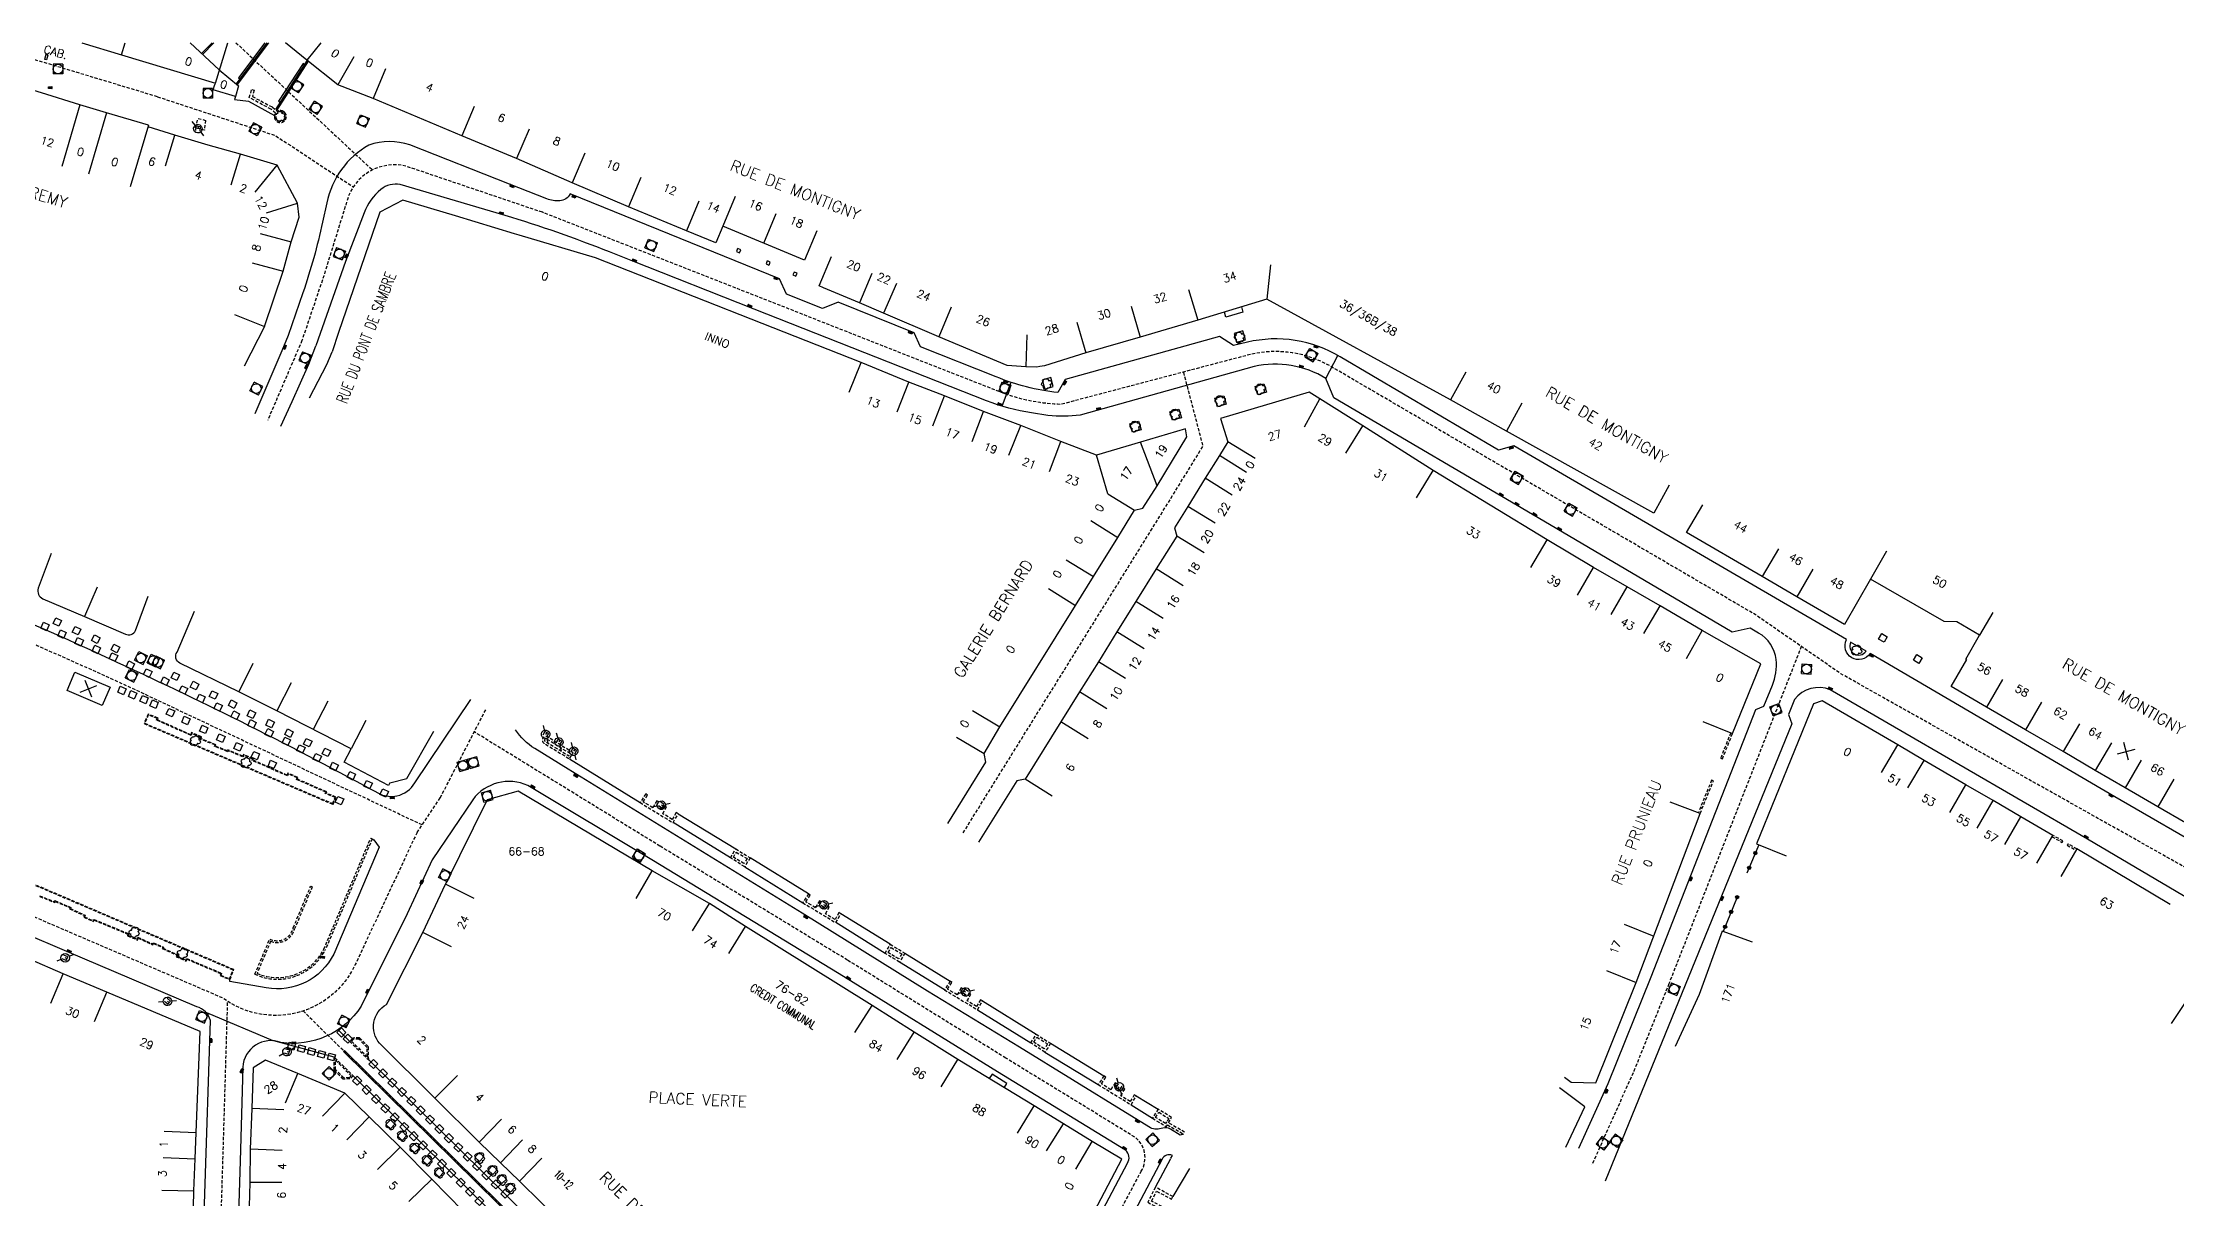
# Model space of a CAD drawing. Header units: millimetres. Extents: x 154999 to 156001, y 121000 to 122001.
# Drawn here: x 155208.6 to 155542, y 121819.5 to 122000 of the extents above; entities that cross this region are included whole.
import ezdxf
from ezdxf.enums import TextEntityAlignment as Align

# ---------------------------------------------------------------- set-up
doc = ezdxf.new("R2010")
doc.units = ezdxf.units.MM
doc.linetypes.add('DASHED', pattern=[0.75, 0.5, -0.25])
doc.layers.get('0').update_dxf_attribs({"linetype": 'CONTINUOUS'})
for name, color, linetype in [('W0001', 6, 'DASHED'), ('W0008', 7, 'CONTINUOUS'), ('W0100', 7, 'CONTINUOUS'), ('W0112', 1, 'DASHED'), ('W0300', 7, 'CONTINUOUS'), ('W0322', 7, 'CONTINUOUS'), ('W0334', 7, 'CONTINUOUS'), ('W0400', 7, 'CONTINUOUS'), ('W0420', 7, 'CONTINUOUS'), ('W0471', 7, 'CONTINUOUS'), ('W0984', 7, 'CONTINUOUS'), ('W0989', 7, 'CONTINUOUS'), ('W0991', 7, 'CONTINUOUS'), ('W1102', 7, 'CONTINUOUS')]:
    doc.layers.add(name, color=color, linetype=linetype)
doc.styles.get("Standard").update_dxf_attribs({"font": 'romans.shx', "width": 0.85})

# ---------------------------------------------------------------- blocks, each defined once
blk = doc.blocks.new('T471')
for p, q in [((-0.333334, 0.333334), (-0.333334, -0.333334)), ((-0.333334, 0.333334), (0.333334, 0.333334)), ((-0.333334, 0), (0, 0)), ((0.500001, 0.500001), (1.000002, 1.000002)), ((-0.500001, -0.500001), (-1.000002, -1.000002)), ((-0.333334, -0.333334), (0.333334, -0.333334))]:
    blk.add_line(p, q)
blk.add_ellipse((0, 0), major_axis=(0.471405, 0.471405), ratio=1, start_param=5.4977871438, end_param=11.780972451)
blk = doc.blocks.new('t112o')
at = {"color": 0, "linetype": 'Continuous'}
for p, q in [((-0.5, 0.5), (0.5, 0.5)), ((-0.5, -0.5), (-0.5, 0.5)), ((0.5, 0.5), (0.5, -0.5)), ((0.5, -0.5), (-0.5, -0.5))]:
    blk.add_line(p, q, dxfattribs=at)
blk = doc.blocks.new('T400')
for p, q in [((-0.15, 0.3), (0.15, 0.3)), ((-0.15, -0.25), (-0.15, 0.3)), ((-0.15, 0.15), (0.15, 0.15)), ((-0.15, 0), (0.15, 0)), ((0.15, 0.3), (0.15, -0.25)), ((-0.15, -0.15), (0.15, -0.15)), ((-0.15, -0.25), (-0.15, -0.3)), ((-0.15, -0.3), (0.15, -0.3)), ((0.15, -0.3), (0.15, -0.25))]:
    blk.add_line(p, q)
blk = doc.blocks.new('T420')
for p, q in [((0.75, 0.75), (-0.75, 0.75)), ((-0.75, 0.75), (-0.75, -0.75)), ((0.75, 0.75), (0.75, -0.75)), ((0.75, -0.75), (-0.75, -0.75))]:
    blk.add_line(p, q)
blk.add_ellipse((0, 0), major_axis=(-0.53, 0.53), ratio=1, start_param=3.926991, end_param=10.210176)
blk = doc.blocks.new('T300')
for p, q in [((-0.8, 0.51), (-0.86, 0.34)), ((-0.86, 0.34), (-0.86, 0.17)), ((-0.86, 0.17), (-0.74, 0.06)), ((-0.69, 0.63), (-0.8, 0.51)), ((-0.8, -0.06), (-0.74, 0.06)), ((-0.74, 0.06), (-0.69, 0.11)), ((-0.57, 0.69), (-0.69, 0.63)), ((-0.46, 0.69), (-0.57, 0.69)), ((-0.29, 0.63), (-0.46, 0.69)), ((-0.29, 0.63), (-0.17, 0.74)), ((-0.23, 0.57), (-0.29, 0.63)), ((-0.17, 0.74), (-0.06, 0.8)), ((-0.06, 0.8), (0.06, 0.8)), ((0.06, 0.8), (0.23, 0.74)), ((0.23, 0.74), (0.34, 0.63)), ((0.34, 0.63), (0.4, 0.51)), ((0.46, 0.46), (0.34, 0.46)), ((0.4, 0.51), (0.4, 0.46)), ((0.57, 0.4), (0.46, 0.46)), ((0.57, 0.4), (0.69, 0.29)), ((0.69, 0.29), (0.74, 0.17)), ((0.74, 0.06), (0.69, -0.17)), ((0.74, 0.17), (0.74, 0.06)), ((-0.8, -0.17), (-0.8, -0.06)), ((-0.8, -0.23), (-0.8, -0.17)), ((-0.74, -0.34), (-0.8, -0.23)), ((-0.69, -0.4), (-0.74, -0.34)), ((-0.51, -0.46), (-0.69, -0.4)), ((-0.4, -0.46), (-0.51, -0.46)), ((-0.4, -0.46), (-0.34, -0.46)), ((-0.34, -0.46), (-0.34, -0.4)), ((-0.34, -0.51), (-0.34, -0.46)), ((-0.29, -0.63), (-0.34, -0.51)), ((-0.17, -0.74), (-0.29, -0.63)), ((-0.06, -0.8), (-0.17, -0.74)), ((0.06, -0.8), (-0.06, -0.8)), ((0.17, -0.74), (0.06, -0.8)), ((0.23, -0.69), (0.17, -0.74)), ((0.29, -0.46), (0.23, -0.46)), ((0.29, -0.63), (0.23, -0.69)), ((0.46, -0.4), (0.29, -0.46)), ((0.34, -0.51), (0.29, -0.63)), ((0.34, -0.51), (0.34, -0.46)), ((0.57, -0.34), (0.46, -0.4)), ((0.63, -0.29), (0.57, -0.34)), ((0.69, -0.17), (0.63, -0.29))]:
    blk.add_line(p, q)
blk = doc.blocks.new('t991o')
at = {"color": 0, "linetype": 'Continuous'}
for p, q in [((-1, 1), (1, -1)), ((-1, -1), (1, 1))]:
    blk.add_line(p, q, dxfattribs=at)
blk = doc.blocks.new('t322o')
at = {"color": 0, "linetype": 'Continuous'}
for radius in [0.25, 0.15]:
    blk.add_circle((0, 0), radius, dxfattribs=at)

msp = doc.modelspace()

# ---------------------------------------------------------------- linework, layer by layer
at = {"layer": 'W0001'}
msp.add_lwpolyline([(155226.57, 121991.55), (155203.11, 121998.63), (155198.59, 122000)], dxfattribs=at)
at = {"layer": 'W0001', "flags": 128}
for points in [[(155238.82, 122000), (155260.15, 121980.12)], [(155226.57, 121991.55), (155244.99, 121985.5), (155257.16, 121977.47)], [(155249.14, 121953.48), (155243.8, 121941.07)], [(155352.44, 121876.6), (155383, 121925.78), (155389.93, 121937), (155386.88, 121948.56)], [(155483.38, 121905.71), (155462.7, 121853.04)], [(155234.64, 121758.14), (155235.78, 121793.48), (155236.8, 121825.42), (155237.54, 121850.27)], [(155462.7, 121853.04), (155457.22, 121839.38), (155450.67, 121824.78), (155450.67, 121824.78)]]:
    msp.add_lwpolyline(points, dxfattribs=at)
for points in [[(155286.7, 121973.51), (155265.4, 121980.71, 0.404738), (155256.18, 121975.31), (155252.54, 121963.57), (155249.14, 121953.48)], [(155555.97, 121864.11), (155489.53, 121901.46), (155476.17, 121910.69), (155410.04, 121949.35, 0.19354), (155397.37, 121951.32), (155395.23, 121950.77), (155367.72, 121943.51, -0.075921), (155359.2, 121945.07), (155345.02, 121950.62), (155329.73, 121956.64), (155324.08, 121958.88), (155286.7, 121973.51)], [(155267.9, 121877.84), (155226.3, 121897.43, 0.011964), (155196.56, 121910.57), (155154.76, 121927.74)], [(155267.12, 121876.68), (155257.46, 121856.02, -0.474423), (155236.78, 121850.8), (155179.38, 121875.46), (155155.36, 121885.47), (155138.94, 121892.77, 0.191271), (155132.01, 121893.11), (155130.77, 121892.58), (155108.05, 121882.94), (155086.77, 121875.69), (155080.33, 121872.93), (155073.8, 121868.49), (155044.1, 121855.7), (155007.59, 121839.85), (155000, 121836.58)], [(155392.66, 121723.94), (155385.94, 121728.44), (155377.16, 121734.19), (155365.33, 121740.58), (155355.93, 121745.61, -0.091119), (155347.95, 121751.97, 0.02347), (155345.18, 121754.86), (155328.86, 121770.4), (155303.26, 121795.63), (155300.55, 121796.56), (155284.17, 121812.74), (155283.37, 121815.26), (155249.32, 121848.79)]]:
    msp.add_lwpolyline(points, format="xyb", dxfattribs=at)
at = {"layer": 'W0001'}
for points in [[(155267.12, 121876.68), (155270.75, 121882.08), (155277.85, 121895.83, 0.402094)], [(155361.41, 121788.58), (155371.31, 121806.84), (155380.25, 121823.76, 0.389728), (155379.24, 121829.09), (155359.09, 121841.43), (155334.38, 121856.72), (155305.07, 121874.52), (155276.06, 121892.36, 0.359334)]]:
    msp.add_lwpolyline(points, format="xyb", dxfattribs=at)
at = {"layer": 'W0008'}
for points in [[(155548.05, 121873.16), (155532.37, 121882.22), (155494.12, 121904.61, -0.95054), (155490.44, 121906.77), (155438.49, 121937.03), (155436.08, 121936.36), (155411.33, 121950.93, 0.197629), (155396.84, 121953.22), (155394.69, 121952.71), (155392.47, 121954.11), (155368.4, 121947.41), (155367.23, 121945.37, -0.073216), (155357.58, 121947.83), (155345.76, 121952.49), (155345.76, 121952.49), (155344.78, 121954.68), (155332.91, 121959.5), (155330.47, 121958.5), (155324.82, 121960.74), (155323.77, 121963.13), (155291.04, 121976.37, -0.258188), (155289.41, 121975.3, -0.100687), (155287.4, 121975.62), (155281.54, 121977.93), (155265.98, 121984.03, 0.167204), (155259.61, 121984.01, 0.221052), (155253.04, 121974.98), (155252.36, 121971.97, -0.030043), (155249.29, 121960.95), (155246.99, 121954.28)], [(155459.94, 121854.11), (155476.28, 121895.87), (155477.54, 121896.4), (155478.86, 121899.64, 0.128524), (155479.45, 121903.65, 0.240148), (155476.71, 121907.81), (155475.41, 121908.59), (155472.56, 121907.94), (155442.29, 121925.79), (155410.36, 121944.55), (155409.12, 121947.56, 0.195359), (155397.9, 121949.42), (155370.73, 121941.85, -0.067752), (155365.69, 121941.8), (155363.12, 121942.18, -0.054275), (155356.1, 121944.08), (155319.8, 121958.41), (155300.57, 121966.01), (155297.2, 121967.32, 0.020414), (155280.88, 121973.03), (155264.48, 121977.87, 0.215069), (155261.49, 121977.08, 0.132896), (155258.85, 121973.43), (155255.96, 121965.82), (155251.29, 121952.67)], [(155162.89, 121926.99, -0.01464), (155199.47, 121912.49, -0.015368), (155240.92, 121893.33, -0.009192), (155261.4, 121882.62, 0.141364), (155263.99, 121882.38)], [(155263.99, 121882.38, 0.197522), (155266.79, 121884.39), (155275.5, 121897.41)], [(155541.23, 121846.84), (155549.35, 121859.02, 0.412733), (155548.32, 121863.69), (155528.11, 121875.61), (155487.89, 121898.93, 0.345636), (155482.33, 121897.41), (155481.37, 121895.06), (155481.92, 121893.64), (155452.73, 121822.19)], [(155386.86, 121829.56), (155386.36, 121829.41), (155384.83, 121830.33, 0.199998), (155383.61, 121830.49, -0.18779), (155381.69, 121830.51), (155377.79, 121832.91), (155361.25, 121843.12), (155346.88, 121851.9), (155327.27, 121864.05), (155290.75, 121886.56), (155285.5, 121889.75, -0.098655), (155282.48, 121892.7, -0.127632)], [(155359.43, 121789.71), (155369.1, 121808), (155378.09, 121825.03, 0.385986), (155377.81, 121827.03), (155357.78, 121839.3), (155333.08, 121854.59), (155303.78, 121872.38), (155284.45, 121883.99, 0.352936), (155275.82, 121881.78), (155269.49, 121872.37)], [(155260.12, 121875.68), (155260.39, 121875.5), (155261.19, 121874.39), (155254.11, 121857.68, -0.336705), (155243.56, 121852.41), (155237.88, 121853.4), (155237.88, 121853.67)], [(155269.49, 121872.37), (155265.58, 121863.97), (155258.38, 121849.51, -0.297469), (155245.83, 121843.88, 0.499535), (155239.88, 121840.02), (155239.49, 121825.33), (155238.51, 121793.82), (155237.67, 121764.38), (155237.42, 121758.06)], [(155231.87, 121758.48), (155233.06, 121793.14), (155234.84, 121847.28, 0.264227), (155232.73, 121849.45), (155212.41, 121858.09), (155191.88, 121866.82, 0.409148), (155187.57, 121864.7), (155185.72, 121857.35), (155177.25, 121823.19), (155171.54, 121799.97), (155163.59, 121767.24)], [(155322.99, 121760.51), (155323.62, 121760.14), (155324.81, 121762.26, -0.145057), (155328.17, 121765.96, 0.437381), (155328.65, 121767.85, 0.041172), (155327.63, 121769.15), (155302.01, 121794.37), (155299.48, 121795.34), (155282.97, 121811.65), (155282.13, 121814.03), (155257.13, 121838.67)], [(155384.86, 121825.79), (155385.13, 121826.22, 0.379989), (155383.51, 121825.65), (155374.54, 121808.62), (155363.38, 121787.45)]]:
    msp.add_lwpolyline(points, format="xyb", dxfattribs=at)
for points in [[(155246.99, 121954.28), (155246.02, 121951.86), (155241.77, 121942.02)], [(155245.83, 121940.13), (155247.61, 121943.98), (155250.21, 121949.8), (155251.29, 121952.67)], [(155448.6, 121827.36), (155453.22, 121837.47), (155459.94, 121854.11)], [(155284.62, 121816.5), (155259.57, 121841.15)]]:
    msp.add_lwpolyline(points, dxfattribs=at)
at = {"layer": 'W0100'}
for p, q in [((155209.13, 121998.13), (155208.92, 121997.39)), ((155209.46, 121998.04), (155209.13, 121998.13))]:
    msp.add_line(p, q, dxfattribs=at)
for points in [[(155225.18, 121987.1), (155218.62, 121989.05), (155214.43, 121990.28), (155208.43, 121992.15), (155200.51, 121994.55), (155194.08, 121996.48), (155190.06, 121997.71), (155185.78, 121999.06)], [(155209.46, 121998.04), (155209.25, 121997.3), (155208.92, 121997.39)], [(155214.73, 122000), (155220.97, 121998.12), (155235.65, 121993.67)], [(155231.67, 122000), (155236.2, 121995.75), (155239.24, 121993.25), (155238.75, 121991.58), (155235.26, 121992.63), (155235.51, 121993.47)], [(155329.6, 121970.64), (155327.67, 121966.03), (155314.89, 121971.37), (155313.78, 121968.72), (155309.21, 121970.64), (155300.16, 121974.34), (155291.33, 121978.13), (155282.66, 121981.9), (155274.14, 121985.44), (155260.27, 121991.3), (155254.74, 121993.4), (155249.92, 121997.29), (155246.57, 122000)], [(155243.28, 121955.68), (155246.2, 121964.31), (155247.45, 121968.89), (155248.69, 121972.74), (155248.45, 121974.96), (155245.27, 121980.88), (155239.52, 121982.58), (155234.51, 121983.99), (155229.26, 121985.56), (155225.11, 121986.86)], [(155350.02, 121878.07), (155355.97, 121887.65), (155355.7, 121888.97), (155358.19, 121893.15), (155370, 121912.12), (155372.79, 121916.61), (155376.61, 121922.75), (155379.19, 121927.01), (155380.5, 121927.32), (155382.73, 121930.82), (155387.39, 121938.45), (155387.15, 121939.67), (155380.14, 121937.6), (155373.28, 121935.59), (155367.71, 121937.71), (155361.44, 121940.24), (155355.6, 121942.42), (155349.54, 121944.83), (155343.97, 121947), (155336.5, 121950.03), (155295, 121966.4), (155283.08, 121969.92), (155282.33, 121970.14), (155273.13, 121972.94), (155264.92, 121975.39), (155261.3, 121973.53), (155254.86, 121954.74), (155253.85, 121951.7)], [(155462.76, 121930.91), (155460.33, 121926.54), (155437.3, 121939.34), (155428.56, 121944.2), (155399.9, 121959.94), (155389.11, 121956.67), (155380.11, 121954.03), (155371.61, 121951.54), (155365.14, 121949.53), (155364.42, 121949.43), (155363.94, 121949.33), (155362.25, 121949.37), (155359.32, 121949.61), (155348.65, 121954.06), (155340.02, 121957.78), (155336.23, 121959.37), (155330.6, 121961.73), (155329.92, 121962.02), (155331.87, 121966.62)], [(155243.28, 121955.68), (155240.11, 121949.48)], [(155250.31, 121944.53), (155253.02, 121949.74), (155253.85, 121951.7)], [(155468.01, 121894.01), (155472.64, 121892.13), (155477.05, 121903), (155467.89, 121908.19), (155461.31, 121912.06), (155456.2, 121915.01), (155450.93, 121918.06), (155443.68, 121922.34), (155425.86, 121933.2), (155414.87, 121940.14), (155408.18, 121944.39), (155406.47, 121945.43), (155392.62, 121941.29), (155393.81, 121937.69), (155392.47, 121935.55), (155390.24, 121931.99), (155387.55, 121927.56), (155385.48, 121924.21), (155385.8, 121922.95), (155382.59, 121917.84), (155379.44, 121912.71), (155376.47, 121908), (155373.56, 121903.32), (155370.64, 121898.63), (155367.72, 121893.93), (155362.11, 121884.97), (155360.8, 121884.71), (155354.86, 121875.13)], [(155543.42, 121878.15), (155539.07, 121880.67), (155533.96, 121883.64), (155529.3, 121886.36), (155524.3, 121889.28), (155518.41, 121892.69), (155512.31, 121896.25), (155506.8, 121899.45), (155509.23, 121903.65), (155509.06, 121903.74), (155511.24, 121907.47), (155507.66, 121909.53), (155505.68, 121909.62), (155494.2, 121916.24), (155490.12, 121909.16), (155482.7, 121913.44), (155477.28, 121916.64), (155465.46, 121923.52), (155467.98, 121927.84)], [(155520.17, 121871.89), (155522.69, 121876.21), (155517.7, 121879.12), (155513.35, 121881.63), (155509.06, 121884.12), (155502.55, 121887.92), (155498.47, 121890.34), (155486.64, 121897.24), (155485.28, 121896.75), (155476.37, 121874.88), (155481, 121872.99)], [(155262.87, 121884.41), (155265.54, 121885.09), (155269.73, 121892.48)], [(155358.49, 121790.25), (155360.87, 121794.69), (155363.17, 121799.07), (155365.54, 121803.52), (155367.94, 121808.03), (155370.3, 121812.52), (155372.38, 121816.43), (155377.23, 121825.62), (155372.61, 121828.38), (155368.11, 121831.18), (155363.51, 121833.96), (155351.6, 121841.21), (155344.78, 121845.46), (155338.2, 121849.64), (155318.46, 121862), (155312.79, 121865.56), (155303.86, 121870.67), (155282.92, 121883.12), (155278.09, 121881.76), (155271.57, 121868.58)], [(155541, 121865.42), (155526.44, 121874.09), (155523.94, 121869.76)], [(155475.73, 121859.53), (155471.03, 121861.25), (155467.43, 121851.38)], [(155230.27, 121758.9), (155230.78, 121772.93), (155231.2, 121785.97), (155231.52, 121792.67), (155231.78, 121801.21), (155232.01, 121809.84), (155232.15, 121815.53), (155232.26, 121820.7), (155232.44, 121825.71), (155232.63, 121829.78), (155233.26, 121845.57), (155218.66, 121851.73), (155211.85, 121854.6), (155206.59, 121856.87)], [(155446.38, 121838.44), (155447.42, 121837.66), (155451.3, 121837.56), (155457.59, 121853.23)], [(155467.43, 121851.38), (155463.69, 121843.25)], [(155274.33, 121817.53), (155269.41, 121822.53), (155264.5, 121827.52), (155259.65, 121832.26), (155255.83, 121835.94), (155248.5, 121839.03), (155243.45, 121841.12), (155241.52, 121839.89), (155241.29, 121833.53), (155241.06, 121827.18), (155241.01, 121822.02), (155240.89, 121818.27)], [(155449.58, 121833.79), (155445.59, 121836.79)], [(155446.61, 121827.5), (155449.58, 121833.79)]]:
    msp.add_lwpolyline(points, dxfattribs=at)
at = {"layer": 'W0100', "flags": 128}
msp.add_lwpolyline([(155209.98, 121920.21), (155207.95, 121914.8, 0.395315), (155208.66, 121913.17), (155215.18, 121910.38), (155221.56, 121907.65, 0.428637), (155223.14, 121908.22), (155225.11, 121913.55)], format="xyb", dxfattribs=at)
at = {"layer": 'W0100'}
for points in [[(155262.87, 121884.41), (155262.67, 121884.01), (155255.73, 121887.65), (155256.81, 121889.71), (155245.22, 121895.65), (155239.28, 121898.63), (155230.08, 121903.12, -0.456878), (155229.63, 121904.84), (155232.36, 121911.23)], [(155358.49, 121790.25), (155355.46, 121784.28), (155352.79, 121779.26), (155351.71, 121777.21), (155344.57, 121763.39), (155342.9, 121763.14), (155337.43, 121768.6), (155327.12, 121778.83), (155321.89, 121783.99), (155317.73, 121788.11), (155310.01, 121795.8), (155306.62, 121799.12), (155302.29, 121803.42), (155296.78, 121808.95), (155293.26, 121812.27), (155289.9, 121815.55), (155283.13, 121822.22), (155280.16, 121825.07), (155276.83, 121828.31), (155269.92, 121835.16), (155261.26, 121843.73, -0.470105), (155262.35, 121849.8), (155268.04, 121861.05), (155271.57, 121868.58)]]:
    msp.add_lwpolyline(points, format="xyb", dxfattribs=at)
msp.add_lwpolyline([(155213.68, 121901.72), (155219.16, 121899.35), (155217.92, 121896.48), (155212.44, 121898.85)], close=True, dxfattribs=at)
at = {"layer": 'W0100', "flags": 128}
msp.add_lwpolyline([(155457.59, 121853.23), (155467.58, 121879.64), (155462.91, 121881.41)], dxfattribs=at)
at = {"layer": 'W0112'}
for points in [[(155245.33, 121989.28, -0.259164), (155246.24, 121989.26, -0.156601), (155246.62, 121988.84, -1.752467), (155245.02, 121989.01), (155244.3, 121989.61), (155240.91, 121991.42), (155241.3, 121992.68), (155241.68, 121992.56), (155241.39, 121991.61), (155244.52, 121989.94)], [(155250.75, 121868.18), (155248.03, 121861.7, -0.453562), (155244.25, 121859.67), (155242.13, 121854.66, 0.39558), (155252.56, 121858.43), (155259.88, 121875.78), (155260.12, 121875.68), (155252.79, 121858.32, -0.404812), (155241.79, 121854.53), (155244.11, 121860.01, 0.485304), (155247.78, 121861.78), (155250.51, 121868.28)]]:
    msp.add_lwpolyline(points, format="xyb", close=True, dxfattribs=at)
for points in [[(155232.51, 121986.7), (155232.91, 121988.18), (155234.07, 121987.87), (155233.9, 121986.33)], [(155317.49, 121967.19), (155317.69, 121967.65), (155317.21, 121967.85), (155317.02, 121967.39)], [(155321.64, 121965.46), (155322.12, 121965.26), (155322.31, 121965.72), (155321.83, 121965.92)], [(155326.3, 121963.53), (155326.49, 121963.99), (155326.02, 121964.18), (155325.83, 121963.72)], [(155254, 121881.03), (155254.46, 121882.18), (155252.92, 121882.81), (155253.01, 121883), (155248.4, 121885), (155248.49, 121885.25), (155246.96, 121885.92), (155246.81, 121885.62), (155241.47, 121887.97), (155241.53, 121888.17), (155239.99, 121888.83), (155239.88, 121888.58), (155237.57, 121889.56), (155237.51, 121889.39), (155235.61, 121890.16), (155235.69, 121890.37), (155233.37, 121891.3), (155233.45, 121891.58), (155231.91, 121892.26), (155231.78, 121891.93), (155226.56, 121894.25), (155226.66, 121894.52), (155225.09, 121895.16), (155224.47, 121893.66)], [(155253.95, 121881.17), (155254.33, 121882.12), (155252.78, 121882.75), (155252.88, 121882.95), (155248.28, 121884.94), (155248.37, 121885.19), (155247, 121885.79), (155246.86, 121885.49), (155241.34, 121887.92), (155241.41, 121888.12), (155240.04, 121888.7), (155239.93, 121888.45), (155237.63, 121889.42), (155237.56, 121889.26), (155235.48, 121890.11), (155235.56, 121890.32), (155233.25, 121891.24), (155233.33, 121891.52), (155231.96, 121892.12), (155231.83, 121891.79), (155226.44, 121894.2), (155226.53, 121894.46), (155225.14, 121895.03), (155224.6, 121893.71)], [(155305.8, 121880.81), (155305.49, 121880.26), (155304.54, 121880.84), (155304.88, 121881.42), (155304.58, 121881.6), (155303.95, 121880.53), (155302.45, 121881.44), (155303.14, 121882.5), (155302.85, 121882.69), (155301.96, 121881.33), (155307.11, 121878.2), (155307.91, 121879.58), (155307.61, 121879.76), (155306.99, 121878.69), (155305.5, 121879.59), (155306.1, 121880.64)], [(155316.9, 121874.1), (155319.17, 121872.69), (155318.31, 121871.31), (155316.09, 121872.7)], [(155316.99, 121873.59), (155318.67, 121872.58), (155318.19, 121871.79), (155316.54, 121872.79)], [(155331.22, 121865.19), (155330.91, 121864.65), (155329.96, 121865.22), (155330.3, 121865.8), (155330, 121865.98), (155329.37, 121864.91), (155327.87, 121865.81), (155328.56, 121866.87), (155328.27, 121867.06), (155327.38, 121865.69), (155332.54, 121862.59), (155333.34, 121863.97), (155333.04, 121864.15), (155332.42, 121863.07), (155330.93, 121863.97), (155331.53, 121865.02)], [(155341.04, 121859.19), (155343.32, 121857.82), (155342.49, 121856.42), (155340.24, 121857.78)], [(155341.17, 121858.71), (155342.84, 121857.7), (155342.37, 121856.9), (155340.71, 121857.91)], [(155353.35, 121851.58), (155353.04, 121851.04), (155352.09, 121851.62), (155352.44, 121852.2), (155352.13, 121852.38), (155351.5, 121851.3), (155350, 121852.21), (155350.7, 121853.27), (155350.4, 121853.46), (155349.51, 121852.1), (155354.66, 121848.98), (155355.47, 121850.35), (155355.16, 121850.53), (155354.54, 121849.46), (155353.06, 121850.36), (155353.66, 121851.41)], [(155259.57, 121841.15), (155259.54, 121843.18), (155258.13, 121844.57), (155257.11, 121844.56), (155256.6, 121844.04)], [(155259.36, 121841.63), (155259.34, 121843.09), (155258.05, 121844.37), (155257.19, 121844.36), (155256.88, 121844.05)], [(155363.85, 121845.17), (155366.1, 121843.73), (155365.22, 121842.36), (155363.02, 121843.79)], [(155363.97, 121844.68), (155365.61, 121843.63), (155365.12, 121842.85), (155363.49, 121843.9)], [(155256.63, 121838.16), (155255.6, 121838.13), (155254.18, 121839.54), (155254.19, 121841.44), (155254.29, 121841.48), (155257.13, 121838.67)], [(155256.54, 121838.36), (155255.68, 121838.34), (155254.38, 121839.62), (155254.39, 121841.09), (155256.84, 121838.67)], [(155377.38, 121836.76), (155377.06, 121836.22), (155376.12, 121836.8), (155376.46, 121837.38), (155376.17, 121837.56), (155375.52, 121836.49), (155374.03, 121837.41), (155374.73, 121838.47), (155374.44, 121838.66), (155373.54, 121837.3), (155378.67, 121834.14), (155379.48, 121835.52), (155379.18, 121835.7), (155378.55, 121834.63), (155377.07, 121835.54), (155377.68, 121836.58)], [(155384.23, 121831.47), (155384.05, 121831.19), (155382.51, 121832.15), (155383.01, 121832.97), (155384.55, 121832.01)]]:
    msp.add_lwpolyline(points, close=True, dxfattribs=at)
at = {"layer": 'W0112', "flags": 128}
msp.add_lwpolyline([(155246.14, 121989.09, 6.38567), (155246.44, 121988.76, 0.156601), (155246.14, 121989.09, 0.156601)], format="xyb", dxfattribs=at)
for points in [[(155291.51, 121889.09), (155287.4, 121891.64, 0.854623), (155286.96, 121890.59), (155290.96, 121888.16)], [(155291.03, 121888.97), (155287.27, 121891.31, 0.772396), (155287.14, 121890.89), (155290.84, 121888.64)]]:
    msp.add_lwpolyline(points, format="xyb", close=True, dxfattribs=at)
at = {"layer": 'W0112'}
for points in [[(155472.36, 121892.24), (155470.77, 121888.26), (155471.05, 121888.15), (155472.64, 121892.13)], [(155467.58, 121879.64), (155469.64, 121884.71), (155469.36, 121884.82), (155467.3, 121879.75)], [(155522.57, 121876), (155524.13, 121875.11), (155524.25, 121875.33), (155522.69, 121876.21)], [(155526.44, 121874.09), (155525.05, 121874.88), (155524.92, 121874.67), (155526.32, 121873.87)], [(155208.2, 121866.66), (155210.55, 121865.7), (155210.61, 121865.88), (155212.9, 121864.9), (155212.83, 121864.72), (155215.15, 121863.7), (155215.05, 121863.44), (155216.53, 121862.76), (155216.68, 121862.96), (155221.96, 121860.78), (155221.91, 121860.51), (155223.45, 121859.86), (155223.55, 121860.15), (155225.87, 121859.13), (155225.95, 121859.32), (155227.39, 121858.71), (155227.31, 121858.52), (155229.63, 121857.52), (155229.5, 121857.26), (155231.06, 121856.58), (155231.18, 121856.85), (155236.46, 121854.62), (155236.35, 121854.33), (155237.88, 121853.67), (155238.51, 121855.24), (155200.34, 121871.53)], [(155208.15, 121866.79), (155210.49, 121865.83), (155210.55, 121866.02), (155213.03, 121864.95), (155212.96, 121864.78), (155215.28, 121863.76), (155215.18, 121863.49), (155216.5, 121862.89), (155216.65, 121863.08), (155222.08, 121860.84), (155222.02, 121860.57), (155223.39, 121859.99), (155223.49, 121860.29), (155225.82, 121859.26), (155225.9, 121859.45), (155227.52, 121858.77), (155227.44, 121858.57), (155229.77, 121857.57), (155229.64, 121857.31), (155231.01, 121856.71), (155231.12, 121856.99), (155236.59, 121854.68), (155236.48, 121854.38), (155237.83, 121853.8), (155238.38, 121855.18), (155200.39, 121871.4)], [(155387.04, 121829.86), (155384.53, 121831.3), (155385.01, 121832.14), (155382.9, 121833.46), (155382.03, 121832.04), (155384.15, 121830.71), (155384.34, 121831.01), (155386.86, 121829.56)], [(155369.86, 121795.62), (155369.55, 121795.79), (155380.18, 121815.9), (155381.79, 121815.04), (155383.48, 121818.24), (155381.87, 121819.1), (155382.67, 121820.64), (155385, 121819.39), (155385.22, 121819.79), (155382.48, 121821.26), (155381.27, 121818.92), (155382.87, 121818.06), (155381.6, 121815.65), (155380, 121816.51), (155368.94, 121795.6), (155369.65, 121795.22)]]:
    msp.add_lwpolyline(points, dxfattribs=at)
at = {"layer": 'W0322'}
for points in [[(155476.72, 121874.73), (155474.89, 121870.32)], [(155473.36, 121866.56), (155471.17, 121861.19)]]:
    msp.add_lwpolyline(points, dxfattribs=at)
at = {"layer": 'W0334'}
for points in [[(155233.47, 121998.31), (155235.12, 122000)], [(155233.61, 121998.18), (155235.4, 122000)], [(155243.68, 122000), (155238.84, 121993.58)], [(155243.93, 122000), (155239, 121993.45)], [(155243.35, 122000), (155239.23, 121994.49), (155239.43, 121994.35)], [(155249.94, 121997.28), (155245, 121989.55)], [(155250.1, 121997.14), (155245.16, 121989.41)], [(155249.53, 121996.63), (155249.35, 121996.76), (155245.49, 121990.86), (155245.74, 121990.7)], [(155238.75, 121991.58), (155238.62, 121991.11), (155240.81, 121990.88), (155244.86, 121988.64)], [(155395.91, 121958.73), (155396.15, 121957.93), (155393.5, 121957.13), (155393.26, 121957.93)], [(155358.54, 121943.23), (155359.87, 121946.9)], [(155244.66, 121844.13), (155234.3, 121848.51)], [(155254.29, 121841.48), (155254.18, 121841.57), (155244.77, 121844.12)], [(155256.6, 121844.04), (155254.78, 121845.84)], [(155366.1, 121843.73), (155374.44, 121838.66)], [(155365.22, 121842.36), (155373.54, 121837.3)], [(155358.85, 121836.8), (155359.25, 121837.45), (155356.95, 121838.92), (155356.52, 121838.22)], [(155387.82, 121824.2), (155385.22, 121819.79)]]:
    msp.add_lwpolyline(points, dxfattribs=at)
for points in [[(155395.16, 121953.23), (155396.53, 121953.62), (155396.14, 121954.99), (155394.77, 121954.6)], [(155364.79, 121947.27), (155365.19, 121945.89), (155366.51, 121946.33), (155366.12, 121947.71)], [(155391.77, 121944.46), (155393.14, 121944.86), (155393.55, 121943.54), (155392.18, 121943.13)], [(155398.05, 121946.32), (155399.42, 121946.72), (155399.83, 121945.4), (155398.46, 121945)], [(155378.47, 121940.49), (155379.84, 121940.89), (155380.25, 121939.56), (155378.88, 121939.16)], [(155384.75, 121942.36), (155386.12, 121942.76), (155386.53, 121941.43), (155385.16, 121941.03)], [(155255.64, 121842.43), (155283.23, 121815.26), (155283.38, 121815.42), (155255.79, 121842.59)], [(155263.67, 121831.1), (155262.97, 121831.79), (155262.27, 121831.07), (155262.97, 121830.38)], [(155265.48, 121829.3), (155264.78, 121829.99), (155264.08, 121829.27), (155264.79, 121828.58)], [(155267.43, 121827.37), (155266.72, 121828.06), (155266.02, 121827.35), (155266.73, 121826.66)], [(155269.38, 121825.45), (155268.67, 121826.14), (155267.97, 121825.43), (155268.68, 121824.74)], [(155271.28, 121823.57), (155270.57, 121824.26), (155269.87, 121823.54), (155270.58, 121822.85)], [(155277.58, 121825.98), (155276.86, 121826.66), (155276.17, 121825.94), (155276.89, 121825.25)], [(155279.63, 121823.96), (155278.91, 121824.64), (155278.22, 121823.92), (155278.94, 121823.24)], [(155281.08, 121822.54), (155280.36, 121823.23), (155279.67, 121822.5), (155280.39, 121821.82)], [(155282.41, 121821.21), (155281.7, 121821.89), (155281.01, 121821.17), (155281.72, 121820.49)]]:
    msp.add_lwpolyline(points, close=True, dxfattribs=at)
at = {"layer": 'W0334', "flags": 128}
for points in [[(155409.12, 121947.56), (155410.96, 121951.15)], [(155290.96, 121888.16), (155301.96, 121881.33)], [(155316.09, 121872.7), (155307.11, 121878.2)], [(155307.91, 121879.58), (155316.9, 121874.1)], [(155318.31, 121871.31), (155327.38, 121865.69)], [(155328.27, 121867.06), (155319.17, 121872.69)], [(155341.04, 121859.19), (155333.34, 121863.97)], [(155340.24, 121857.78), (155332.54, 121862.59)], [(155343.32, 121857.82), (155350.4, 121853.46)], [(155349.51, 121852.1), (155342.49, 121856.42)], [(155355.47, 121850.35), (155363.85, 121845.17)], [(155354.66, 121848.98), (155363.02, 121843.79)], [(155378.67, 121834.14), (155382.03, 121832.04)], [(155379.48, 121835.52), (155382.9, 121833.46)], [(155382.48, 121821.26), (155384.87, 121825.74)]]:
    msp.add_lwpolyline(points, dxfattribs=at)
msp.add_lwpolyline([(155493.5, 121904.97), (155491.09, 121906.39, 0.926468)], format="xyb", close=True, dxfattribs=at)
at = {"layer": 'W1102'}
for p, q in [((155220.97, 121998.12), (155221.53, 122000)), ((155235.65, 121993.67), (155237.57, 122000)), ((155252.1, 122000), (155249.92, 121997.29)), ((155235.57, 121993.69), (155235.51, 121993.47)), ((155262.21, 121995.9), (155260.27, 121991.3)), ((155214.43, 121990.28), (155211.61, 121980.69)), ((155218.62, 121989.05), (155215.77, 121979.47)), ((155225.18, 121987.1), (155222.32, 121977.51)), ((155276.06, 121990.05), (155274.14, 121985.44)), ((155227.83, 121980.76), (155229.26, 121985.56)), ((155284.65, 121986.48), (155282.66, 121981.9)), ((155238.1, 121977.79), (155239.52, 121982.58)), ((155241.85, 121976.68), (155245.27, 121980.88)), ((155293.31, 121982.73), (155291.33, 121978.13)), ((155302.06, 121978.97), (155300.16, 121974.34)), ((155243.58, 121973.45), (155248.45, 121974.96)), ((155311.13, 121975.25), (155309.21, 121970.64)), ((155316.82, 121975.99), (155314.89, 121971.37)), ((155242.63, 121970.21), (155247.45, 121968.89)), ((155241.37, 121965.63), (155246.2, 121964.31)), ((155338.16, 121963.98), (155336.23, 121959.37)), ((155342.01, 121962.37), (155340.02, 121957.78)), ((155387.66, 121961.46), (155389.11, 121956.67)), ((155238.62, 121957.55), (155243.28, 121955.68)), ((155350.57, 121958.68), (155348.65, 121954.06)), ((155378.7, 121958.83), (155380.11, 121954.03)), ((155362.37, 121954.38), (155362.25, 121949.37)), ((155370.21, 121956.34), (155371.61, 121951.54)), ((155334.62, 121945.4), (155336.5, 121950.03)), ((155342.15, 121942.34), (155343.97, 121947)), ((155430.99, 121948.57), (155428.56, 121944.2)), ((155347.69, 121940.18), (155349.54, 121944.83)), ((155439.73, 121943.71), (155437.3, 121939.34)), ((155353.85, 121937.74), (155355.6, 121942.42)), ((155359.57, 121935.6), (155361.44, 121940.24)), ((155365.93, 121933.04), (155367.71, 121937.71)), ((155398.05, 121935.05), (155393.81, 121937.69)), ((155412.2, 121935.91), (155414.87, 121940.14)), ((155375.06, 121929.52), (155373.28, 121935.59)), ((155396.71, 121932.9), (155392.47, 121935.55)), ((155394.47, 121929.33), (155390.24, 121931.99)), ((155423.26, 121928.93), (155425.86, 121933.2)), ((155375.06, 121929.52), (155379.19, 121927.01)), ((155391.82, 121924.97), (155387.55, 121927.56)), ((155372.36, 121925.39), (155376.61, 121922.75)), ((155390.07, 121920.35), (155385.8, 121922.95)), ((155441.14, 121918.03), (155443.68, 121922.34)), ((155479.83, 121920.94), (155477.28, 121916.64)), ((155368.55, 121919.25), (155372.79, 121916.61)), ((155386.82, 121915.18), (155382.59, 121917.84)), ((155448.43, 121913.74), (155450.93, 121918.06)), ((155485.2, 121917.77), (155482.7, 121913.44)), ((155365.75, 121914.76), (155370, 121912.12)), ((155453.69, 121910.68), (155456.2, 121915.01)), ((155383.7, 121910.1), (155379.44, 121912.71)), ((155458.77, 121907.74), (155461.31, 121912.06)), ((155513.32, 121910.99), (155511.24, 121907.47)), ((155380.7, 121905.34), (155376.47, 121908)), ((155465.43, 121903.83), (155467.89, 121908.19)), ((155241.49, 121903.04), (155239.28, 121898.63)), ((155377.81, 121900.68), (155373.56, 121903.32)), ((155514.82, 121900.57), (155512.31, 121896.25)), ((155247.47, 121900.05), (155245.22, 121895.65)), ((155374.89, 121895.99), (155370.64, 121898.63)), ((155520.92, 121897.01), (155518.41, 121892.69)), ((155353.9, 121895.71), (155358.19, 121893.15)), ((155371.97, 121891.3), (155367.72, 121893.93)), ((155351.41, 121891.52), (155355.7, 121888.97)), ((155495.92, 121886.04), (155498.47, 121890.34)), ((155526.82, 121893.6), (155524.3, 121889.28)), ((155531.82, 121890.68), (155529.3, 121886.36)), ((155500.03, 121883.61), (155502.55, 121887.92)), ((155536.48, 121887.97), (155533.96, 121883.64)), ((155366.34, 121882.31), (155362.11, 121884.97)), ((155506.56, 121879.79), (155509.06, 121884.12)), ((155541.58, 121885), (155539.07, 121880.67)), ((155510.85, 121877.31), (155513.35, 121881.63)), ((155515.18, 121874.8), (155517.7, 121879.12)), ((155301.37, 121866.33), (155303.86, 121870.67)), ((155276.05, 121866.36), (155271.57, 121868.58)), ((155310.14, 121861.32), (155312.79, 121865.56)), ((155272.5, 121858.79), (155268.04, 121861.05)), ((155315.81, 121857.76), (155318.46, 121862)), ((155455.7, 121862.36), (155460.34, 121860.49)), ((155209.91, 121849.99), (155211.85, 121854.6)), ((155452.95, 121855.09), (155457.59, 121853.23)), ((155216.71, 121847.13), (155218.66, 121851.73)), ((155335.52, 121845.42), (155338.2, 121849.64)), ((155342.14, 121841.22), (155344.78, 121845.46)), ((155349, 121836.94), (155351.6, 121841.21)), ((155246.55, 121834.43), (155248.5, 121839.03)), ((155273.44, 121838.71), (155269.92, 121835.16)), ((155252.34, 121832.36), (155255.83, 121835.94)), ((155360.93, 121829.68), (155363.51, 121833.96)), ((155246.29, 121833.35), (155241.29, 121833.53)), ((155256.15, 121828.68), (155259.65, 121832.26)), ((155280.31, 121831.9), (155276.83, 121828.31)), ((155365.47, 121826.94), (155368.11, 121831.18)), ((155227.63, 121830.01), (155232.63, 121829.78)), ((155246.06, 121827), (155241.06, 121827.18)), ((155260.93, 121824.01), (155264.5, 121827.52)), ((155283.62, 121828.68), (155280.16, 121825.07)), ((155370.05, 121824.08), (155372.61, 121828.38)), ((155227.44, 121825.89), (155232.44, 121825.71)), ((155286.64, 121825.78), (155283.13, 121822.22)), ((155227.26, 121820.81), (155232.26, 121820.7)), ((155246.01, 121821.97), (155241.01, 121822.02))]:
    msp.add_line(p, q, dxfattribs=at)
at = {"layer": 'W1102', "flags": 128}
for points in [[(155257.26, 121997.79), (155254.74, 121993.4)], [(155321.28, 121968.7), (155323.21, 121973.31)], [(155400.46, 121965.33), (155399.9, 121959.94)], [(155405.76, 121940), (155408.18, 121944.39)], [(155382.73, 121930.82), (155380.14, 121937.6)], [(155496.69, 121920.57), (155494.2, 121916.24)], [(155217.15, 121914.98), (155215.18, 121910.38)], [(155253.18, 121897.18), (155250.9, 121892.73)], [(155259.13, 121894.13), (155256.81, 121889.71)], [(155269.41, 121822.53), (155265.85, 121819.02)]]:
    msp.add_lwpolyline(points, dxfattribs=at)

# ---------------------------------------------------------------- block references
at = {"layer": 'W0112'}
for p, rotation in [((155208.99, 121908.82), 155.6840401652225), ((155210.92, 121909.53), 333.919936557252), ((155211.66, 121907.62), 155.6840401652225), ((155213.93, 121908.18), 333.919936557252), ((155214.34, 121906.43), 155.6840401652225), ((155216.94, 121906.85), 333.919936557252), ((155496.13, 121907.05), 149.4639046289061), ((155217.02, 121905.24), 155.6840401652225), ((155219.69, 121904.05), 155.6840401652225), ((155220, 121905.39), 333.919936557252), ((155501.58, 121903.75), 58.60263578036546), ((155222.33, 121902.78), 153.972748690535), ((155225.05, 121901.55), 153.972748690535), ((155227.74, 121900.29), 153.972748690535), ((155229.36, 121901.04), 153.972748690535), ((155232.36, 121899.6), 153.972748690535), ((155221.02, 121898.83), 246.612730323929), ((155222.68, 121898.16), 246.612730323929), ((155224.48, 121897.4), 246.612730323929), ((155226.03, 121896.7), 246.612730323929), ((155230.62, 121898.91), 153.972748690535), ((155233.35, 121897.59), 153.972748690535), ((155235.33, 121898.13), 153.972748690535), ((155238.31, 121896.7), 153.972748690535), ((155228.61, 121895.38), 246.612730323929), ((155231.02, 121894.15), 246.612730323929), ((155236.05, 121896.26), 153.972748690535), ((155238.72, 121894.97), 153.972748690535), ((155241.25, 121895.13), 153.972748690535), ((155241.33, 121893.62), 153.972748690535), ((155244.16, 121893.66), 153.972748690535), ((155233.79, 121892.75), 246.612730323929), ((155236.47, 121891.39), 246.612730323929), ((155239.18, 121890.03), 246.612730323929), ((155244.03, 121892.21), 334.250594245404), ((155246.7, 121890.9), 334.250594245404), ((155247.12, 121892.17), 153.972748690535), ((155248.97, 121889.7), 334.250594245404), ((155250.05, 121890.68), 153.972748690535), ((155241.87, 121888.66), 246.612730323929), ((155244.51, 121887.3), 246.612730323929), ((155251.52, 121888.35), 334.250594245404), ((155252.96, 121889.18), 153.972748690535), ((155254.17, 121886.95), 334.250594245404), ((155256.85, 121885.51), 334.250594245404), ((155259.48, 121884.12), 334.250594245404), ((155255.01, 121881.64), 246.612730323929), ((155262, 121882.82), 334.250594245404), ((155247.52, 121843.28), 164.810499528206), ((155255.31, 121845.42), 135.604147763656), ((155256.31, 121844.44), 135.604147763656), ((155249.08, 121842.89), 164.810499528206), ((155250.64, 121842.44), 164.810499528206), ((155252.2, 121842.02), 164.810499528206), ((155253.77, 121841.6), 164.810499528206), ((155260.31, 121840.5), 135.425540734417), ((155257.77, 121837.89), 135.425540734417), ((155259.23, 121836.47), 135.425540734417), ((155261.79, 121839.03), 135.425540734417), ((155263.26, 121837.59), 135.425540734417), ((155260.72, 121835.02), 135.425540734417), ((155262.17, 121833.58), 135.425540734417), ((155264.75, 121836.14), 135.425540734417), ((155266.23, 121834.72), 135.425540734417), ((155267.68, 121833.26), 135.425540734417), ((155263.64, 121832.17), 135.425540734417), ((155265.13, 121830.68), 135.425540734417), ((155269.15, 121831.82), 135.425540734417), ((155270.62, 121830.37), 135.425540734417), ((155266.61, 121829.23), 135.425540734417), ((155268.07, 121827.8), 135.425540734417), ((155269.54, 121826.34), 135.425540734417), ((155272.09, 121828.92), 135.425540734417), ((155273.57, 121827.49), 135.425540734417), ((155271.02, 121824.91), 135.425540734417), ((155272.47, 121823.46), 135.425540734417), ((155275.01, 121826.03), 135.425540734417), ((155276.49, 121824.56), 135.425540734417), ((155277.97, 121823.14), 135.425540734417), ((155273.95, 121821.99), 135.425540734417), ((155275.39, 121820.57), 135.425540734417), ((155279.43, 121821.69), 135.425540734417), ((155280.9, 121820.25), 135.425540734417), ((155276.86, 121819.11), 135.425540734417)]:
    msp.add_blockref('t112o', p, dxfattribs=dict(at, rotation=rotation))
at = {"layer": 'W0300'}
for p, rotation in [((155245.64, 121988.52), 178.368690718852), ((155395.63, 121954.06), 105.915529001513), ((155365.48, 121946.8), 106.110268293268), ((155398.89, 121946), 106.110268293268), ((155392.61, 121944.14), 106.110268293268), ((155379.31, 121940.16), 106.110268293268), ((155385.59, 121942.04), 106.110268293268), ((155492.09, 121905.16), 62.9043272396088), ((155232.51, 121891.02), 67.5197510769439), ((155240.43, 121887.6), 71.8693634629104), ((155222.9, 121861), 258.502731852725), ((155230.45, 121857.71), 244.146876709512), ((155262.98, 121831.18), 135.68938736897), ((155264.79, 121829.38), 135.68938736897), ((155266.73, 121827.46), 135.68938736897), ((155276.87, 121825.95), 136.324805434627), ((155268.68, 121825.54), 135.68938736897), ((155270.58, 121823.65), 135.68938736897), ((155278.92, 121823.94), 136.324805434627), ((155280.37, 121822.52), 136.324805434627), ((155281.71, 121821.19), 136.324805434627)]:
    msp.add_blockref('T300', p, dxfattribs=dict(at, rotation=rotation))
at = {"layer": 'W0322'}
for p, rotation in [((155476.19, 121873.44), 247.4833823849), ((155475.23, 121871.13), 247.4833823849), ((155472.41, 121864.25), 247.828396987578), ((155473.36, 121866.56), 247.828396987578), ((155471.47, 121861.93), 247.828396987578)]:
    msp.add_blockref('t322o', p, dxfattribs=dict(at, rotation=rotation))
at = {"layer": 'W0400'}
for p, rotation in [((155209.83, 121992.98), 90), ((155281.95, 121977.6), 248.477804869169), ((155291.62, 121975.95), 247.977460126905), ((155280.31, 121973.36), 73.554444578934), ((155256.11, 121966.66), 159.2135938520184), ((155301.07, 121965.98), 248.41866115806), ((155323.19, 121963.19), 248.4743189591745), ((155319.07, 121958.87), 248.463006199086), ((155344.19, 121954.75), 247.650061890766), ((155246.45, 121952.47), 338.191227562742), ((155407.57, 121952.53), 250.7728484446218), ((155249.85, 121949.37), 158.1572212371614), ((155359.08, 121947.07), 260.021280441331), ((155368.3, 121946.91), 330.1076749582277), ((155405.25, 121949.41), 253.9743798837058), ((155358.15, 121943.52), 252.5051167192377), ((155373.59, 121942.82), 285.0609339933254), ((155438.05, 121936.74), 285.3966973332585), ((155436.48, 121929.39), 239.462707448452), ((155438.94, 121927.95), 239.462707448452), ((155441.73, 121926.31), 239.462707448452), ((155445.59, 121924.03), 239.415265217273), ((155494.33, 121904.3), 239.653523870078), ((155487.9, 121899.11), 245.9319017850902), ((155285.17, 121883.8), 239.012964764724), ((155291.89, 121885.55), 238.348952928404), ((155263.27, 121882.07), 95.14575796587782), ((155531.76, 121882.44), 240.000154467504), ((155527.86, 121875.94), 239.458955736936), ((155267.84, 121868.92), 333.475694268847), ((155466.1, 121869.38), 158.1768241743115), ((155327.84, 121863.47), 238.211292652226), ((155470.98, 121866.37), 337.840964515733), ((155212.76, 121858.11), 246.951478842396), ((155252.33, 121857.18), 260.074220082668), ((155334.51, 121853.89), 238.243522431817), ((155259.38, 121851.83), 333.5313918527691), ((155234.92, 121844.15), 178.1198218693482), ((155247.86, 121843.8), 276.3189589214441), ((155239.73, 121839.44), 329.5096736462491), ((155452.9, 121836.24), 157.4982996556746), ((155379.65, 121831.58), 238.3963678377359), ((155377.64, 121827.34), 237.5900504733004), ((155383.2, 121825.34), 331.7016525125981)]:
    msp.add_blockref('T400', p, dxfattribs=dict(at, rotation=rotation))
at = {"layer": 'W0420'}
for p in [(155211.03, 121995.88), (155234.44, 121992.11)]:
    msp.add_blockref('T420', p, dxfattribs=at)
for p, rotation in [((155248.39, 121993.18), 237.426464483956), ((155251.31, 121989.81), 237.426464483956), ((155241.84, 121986.49), 331.103644324496), ((155258.69, 121987.77), 157.103849089877), ((155254.98, 121967.03), 69.21359385201839), ((155303.71, 121968.35), 157.315430641954), ((155249.63, 121950.77), 68.1572212371614), ((155406.85, 121951.21), 149.526162421813), ((155242, 121945.98), 243.836643882114), ((155358.95, 121946.04), 70.0780362526167), ((155438.94, 121932.04), 149.780494823077), ((155447.35, 121927.08), 149.415265217273), ((155223.99, 121903.9), 153.972748690535), ((155225.94, 121903.51), 153.972748690535), ((155226.68, 121903.24), 153.972748690535), ((155222.54, 121901.13), 153.972748690535), ((155484.21, 121902.18), 176.389369448909), ((155479.42, 121895.82), 200.032765958094), ((155274.31, 121887.11), 195.7574041899319), ((155275.92, 121887.59), 195.7574041899319), ((155278.1, 121882.33), 195.7574041899319), ((155301.8, 121873.06), 148.738365604617), ((155271.49, 121869.95), 243.672494896726), ((155463.5, 121852.2), 68.0107792959792), ((155233.52, 121847.87), 157.098261901223), ((155255.69, 121847.13), 243.531391852769), ((155253.38, 121839.03), 135.425540734417), ((155382.04, 121828.68), 222.281089469684), ((155452.38, 121828.12), 323.033636507595), ((155454.45, 121828.5), 323.033636507595)]:
    msp.add_blockref('T420', p, dxfattribs=dict(at, rotation=rotation))
at = {"layer": 'W0471'}
for p, rotation in [((155232.88, 121986.57), 263.407571523764), ((155287.21, 121891.98), 239.318387771098), ((155289.27, 121890.8), 239.318387771098), ((155291.58, 121889.35), 239.318387771098), ((155305.29, 121880.92), 147.882379975071), ((155330.69, 121865.36), 148.738365604617), ((155212.14, 121857.08), 156.951478842396), ((155228.13, 121850.29), 139.723664047249), ((155352.81, 121851.76), 328.436024546758), ((155246.82, 121842.42), 164.810499528206), ((155376.82, 121836.94), 59.3837926017421)]:
    msp.add_blockref('T471', p, dxfattribs=dict(at, rotation=rotation))
at = {"layer": 'W0991'}
for p, rotation in [((155215.8, 121899.1), 66.61273032442095), ((155534.15, 121889.32), 59.76336872036368)]:
    msp.add_blockref('t991o', p, dxfattribs=dict(at, rotation=rotation))

# ---------------------------------------------------------------- texts
at = {"layer": 'W0984'}
for s, rotation, p in [('CAB.', 344.2228, (155210.66, 121998.52)), ('INNO', 338.4777, (155314.01, 121953.53))]:
    msp.add_text(s, height=1.25, rotation=rotation, dxfattribs=at).set_placement(p, align=Align.MIDDLE)
at = {"layer": 'W0984', "width": 0.75}
msp.add_text('CREDIT COMMUNAL', height=1.25, rotation=327.9431, dxfattribs=at).set_placement((155324.33, 121849.48), align=Align.MIDDLE)
at = {"layer": 'W0989'}
for s, rotation, p in [('RUE DE DAMPREMY', 343.2021, (155201.65, 121978.23)), ('RUE DE MONTIGNY', 338.4732, (155326.22, 121976.99)), ('RUE DE MONTIGNY', 330.0746, (155453, 121940.27)), ('GALERIE BERNARD', 58.1447, (155357.15, 121910.04)), ('RUE DE MONTIGNY', 330.0746, (155533.73, 121897.87)), ('RUE PRUNIEAU', 68.5715, (155457.66, 121876.66)), ('PLACE VERTE', 357.3989, (155310.96, 121834.97)), ('RUE DE MARCINELLE', 315.4075, (155304.63, 121814.84))]:
    msp.add_text(s, height=1.75, rotation=rotation, dxfattribs=at).set_placement(p, align=Align.MIDDLE)
at = {"layer": 'W0989', "width": 0.7}
msp.add_text('RUE DU PONT DE SAMBRE', height=1.75, rotation=68.9824, dxfattribs=at).set_placement((155259.18, 121953.93), align=Align.MIDDLE)
at = {"layer": 'W0991'}
for s, rotation, p in [('0', 343.7861, (155231.44, 121997.06)), ('0', 321.0864, (155254.35, 121998.32)), ('0', 339.1541, (155259.7, 121996.86)), ('0', 343.3413, (155236.92, 121993.46)), ('4', 337.1038, (155269.1, 121992.99)), ('6', 337.4216, (155280.34, 121988.27)), ('12', 342.7544, (155209.35, 121984.53)), ('8', 336.5604, (155288.96, 121984.61)), ('0', 343.622, (155214.55, 121982.95)), ('0', 343.422, (155219.9, 121981.37)), ('6', 342.5605, (155225.71, 121981.43)), ('10', 336.7464, (155297.71, 121980.84)), ('4', 343.8445, (155232.97, 121979.28)), ('2', 343.4437, (155239.99, 121977.23)), ('12', 337.7258, (155306.61, 121977.1)), ('12', 298.2655, (155242.72, 121975.06)), ('14', 337.3154, (155313.41, 121974.3)), ('16', 337.3154, (155320.01, 121974.65)), ('10', 72.2304, (155243.13, 121971.79)), ('18', 337.3154, (155326.4, 121971.98)), ('8', 74.6883, (155242.02, 121967.97)), ('0', 343.5247, (155287.12, 121963.51)), ('20', 337.2521, (155335.35, 121965.16)), ('22', 337.2871, (155340.07, 121963.18)), ('34', 16.8412, (155394.07, 121963.4)), ('0', 71.1973, (155240, 121961.59)), ('24', 336.6442, (155346.29, 121960.52)), ('32', 16.3723, (155383.19, 121960.15)), ('26', 337.3795, (155355.56, 121956.6)), ('30', 16.2958, (155374.44, 121957.58)), ('36/36B/38', 331.2236, (155415.72, 121956.95)), ('28', 17.2819, (155366.29, 121955.2)), ('13', 337.9254, (155338.38, 121943.87)), ('40', 330.9495, (155435.35, 121946.14)), ('15', 338.7036, (155344.91, 121941.27)), ('17', 338.3187, (155350.75, 121938.97)), ('19', 339.5267, (155356.72, 121936.67)), ('19', 56.7876, (155383.36, 121936.17)), ('27', 16.6116, (155401.12, 121938.68)), ('29', 327.6212, (155408.98, 121937.96)), ('42', 330.9289, (155451.24, 121937.31)), ('21', 338.0557, (155362.76, 121934.32)), ('17', 56.2374, (155377.94, 121932.71)), ('0', 58.0595, (155397.26, 121934.08)), ('23', 339.0876, (155369.48, 121931.69)), ('24', 57.8698, (155395.6, 121931.13)), ('31', 327.72, (155417.71, 121932.43)), ('0', 58.8024, (155373.73, 121927.34)), ('22', 58.7352, (155393.16, 121927.17)), ('20', 58.7352, (155390.56, 121922.89)), ('33', 328.6372, (155432.17, 121923.5)), ('44', 329.7805, (155473.9, 121924.4)), ('0', 58.1104, (155370.46, 121922.32)), ('0', 58.12, (155367.15, 121917.01)), ('18', 57.8503, (155388.45, 121917.78)), ('46', 329.4334, (155482.52, 121919.35)), ('16', 58.482, (155385.26, 121912.64)), ('39', 329.4864, (155444.76, 121915.9)), ('48', 330.0653, (155488.92, 121915.62)), ('50', 330.0653, (155505.01, 121915.78)), ('41', 329.914, (155451.05, 121912.22)), ('14', 57.7923, (155382.2, 121907.71)), ('43', 329.9425, (155456.24, 121909.21)), ('0', 58.1088, (155359.84, 121905.26)), ('12', 58.133, (155379.26, 121903.01)), ('45', 329.5669, (155462.09, 121905.8)), ('0', 330.49, (155470.64, 121900.82)), ('56', 329.8306, (155511.98, 121902.22)), ('10', 58.0664, (155376.35, 121898.34)), ('58', 329.7946, (155517.87, 121898.79)), ('0', 59.2356, (155352.66, 121893.64)), ('8', 58.1549, (155373.43, 121893.64)), ('62', 329.8983, (155523.87, 121895.31)), ('64', 329.7551, (155529.32, 121892.14)), ('6', 57.941, (155369.16, 121886.8)), ('0', 329.7445, (155490.58, 121889.23)), ('66', 329.8048, (155539.03, 121886.48)), ('51', 329.3823, (155497.98, 121884.82)), ('53', 329.6488, (155503.28, 121881.7)), ('55', 329.9749, (155508.7, 121878.55)), ('57', 329.9696, (155513.02, 121876.05)), ('66-68', 359.9475, (155284.22, 121873.71)), ('57', 329.7822, (155517.68, 121873.34)), ('0', 69.2852, (155459.4, 121871.85)), ('70', 330.2023, (155305.75, 121863.83)), ('63', 330.0084, (155531.09, 121865.63)), ('24', 64.9031, (155274.32, 121862.66)), ('74', 328.0226, (155312.97, 121859.54)), ('17', 69.2905, (155454.33, 121858.73)), ('76-82', 328.0226, (155325.67, 121851.59)), ('171', 69.9327, (155471.94, 121851.52)), ('30', 337.1761, (155213.3, 121848.56)), ('15', 68.4686, (155449.67, 121846.77)), ('29', 337.1076, (155224.88, 121843.68)), ('2', 315.269, (155267.86, 121844.24)), ('84', 328.0226, (155338.83, 121843.32)), ('28', 32.5805, (155244.29, 121836.84)), ('96', 328.0226, (155345.57, 121839.08)), ('27', 340.372, (155249.45, 121833.4)), ('4', 315.2549, (155276.88, 121835.29)), ('88', 328.0226, (155354.97, 121833.31)), ('2', 87.9411, (155246.18, 121830.18)), ('1', 315.9757, (155254.25, 121830.52)), ('6', 315.8273, (155281.98, 121830.27)), ('1', 87.353, (155227.54, 121827.96)), ('3', 315.6914, (155258.57, 121826.32)), ('8', 316.2159, (155285.12, 121827.24)), ('90', 328.0226, (155363.2, 121828.31)), ('3', 87.9876, (155227.35, 121823.38)), ('4', 89.4201, (155246.04, 121824.49)), ('0', 328.0226, (155367.76, 121825.51)), ('6', 88.183, (155245.95, 121820.01)), ('5', 314.5514, (155263.41, 121821.5)), ('0', 61.7227, (155369.01, 121821.43))]:
    msp.add_text(s, height=1.25, rotation=rotation, dxfattribs=at).set_placement(p, align=Align.MIDDLE)
at = {"layer": 'W0991', "width": 0.5}
msp.add_text('10-12', height=1.25, rotation=315.3831, dxfattribs=at).set_placement((155290.01, 121822.46), align=Align.MIDDLE)

doc.saveas('drawing.dxf')
